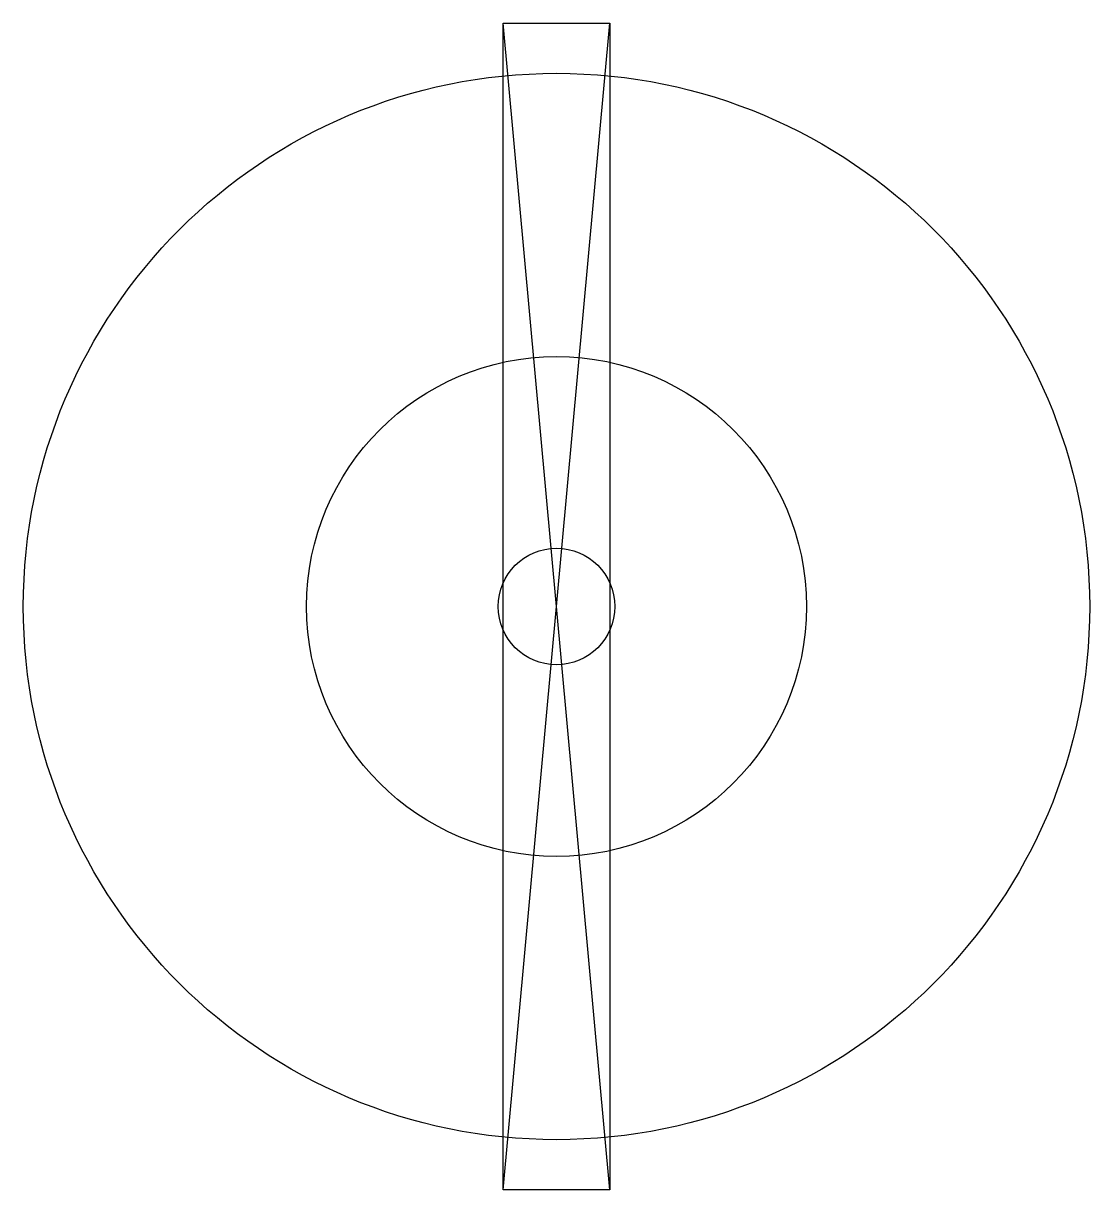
# Model space of a CAD drawing. Header units: millimetres. Extents: x -16 to 16, y -17.5 to 17.5.
import ezdxf

# ---------------------------------------------------------------- set-up
doc = ezdxf.new("R2010")
doc.units = ezdxf.units.MM
doc.layers.get('0').update_dxf_attribs({"linetype": 'CONTINUOUS'})

msp = doc.modelspace()

# ---------------------------------------------------------------- linework, layer by layer
for p, q in [((-1.6, -17.5), (-1.6, 17.5)), ((-1.6, 17.5), (1.6, 17.5)), ((1.6, -17.5), (-1.6, 17.5)), ((-1.6, -17.5), (1.6, 17.5)), ((1.6, 17.5), (1.6, -17.5)), ((1.6, -17.5), (-1.6, -17.5))]:
    msp.add_line(p, q)
for radius in [16, 7.5, 1.75]:
    msp.add_circle((0, 0), radius)

doc.saveas('drawing.dxf')
